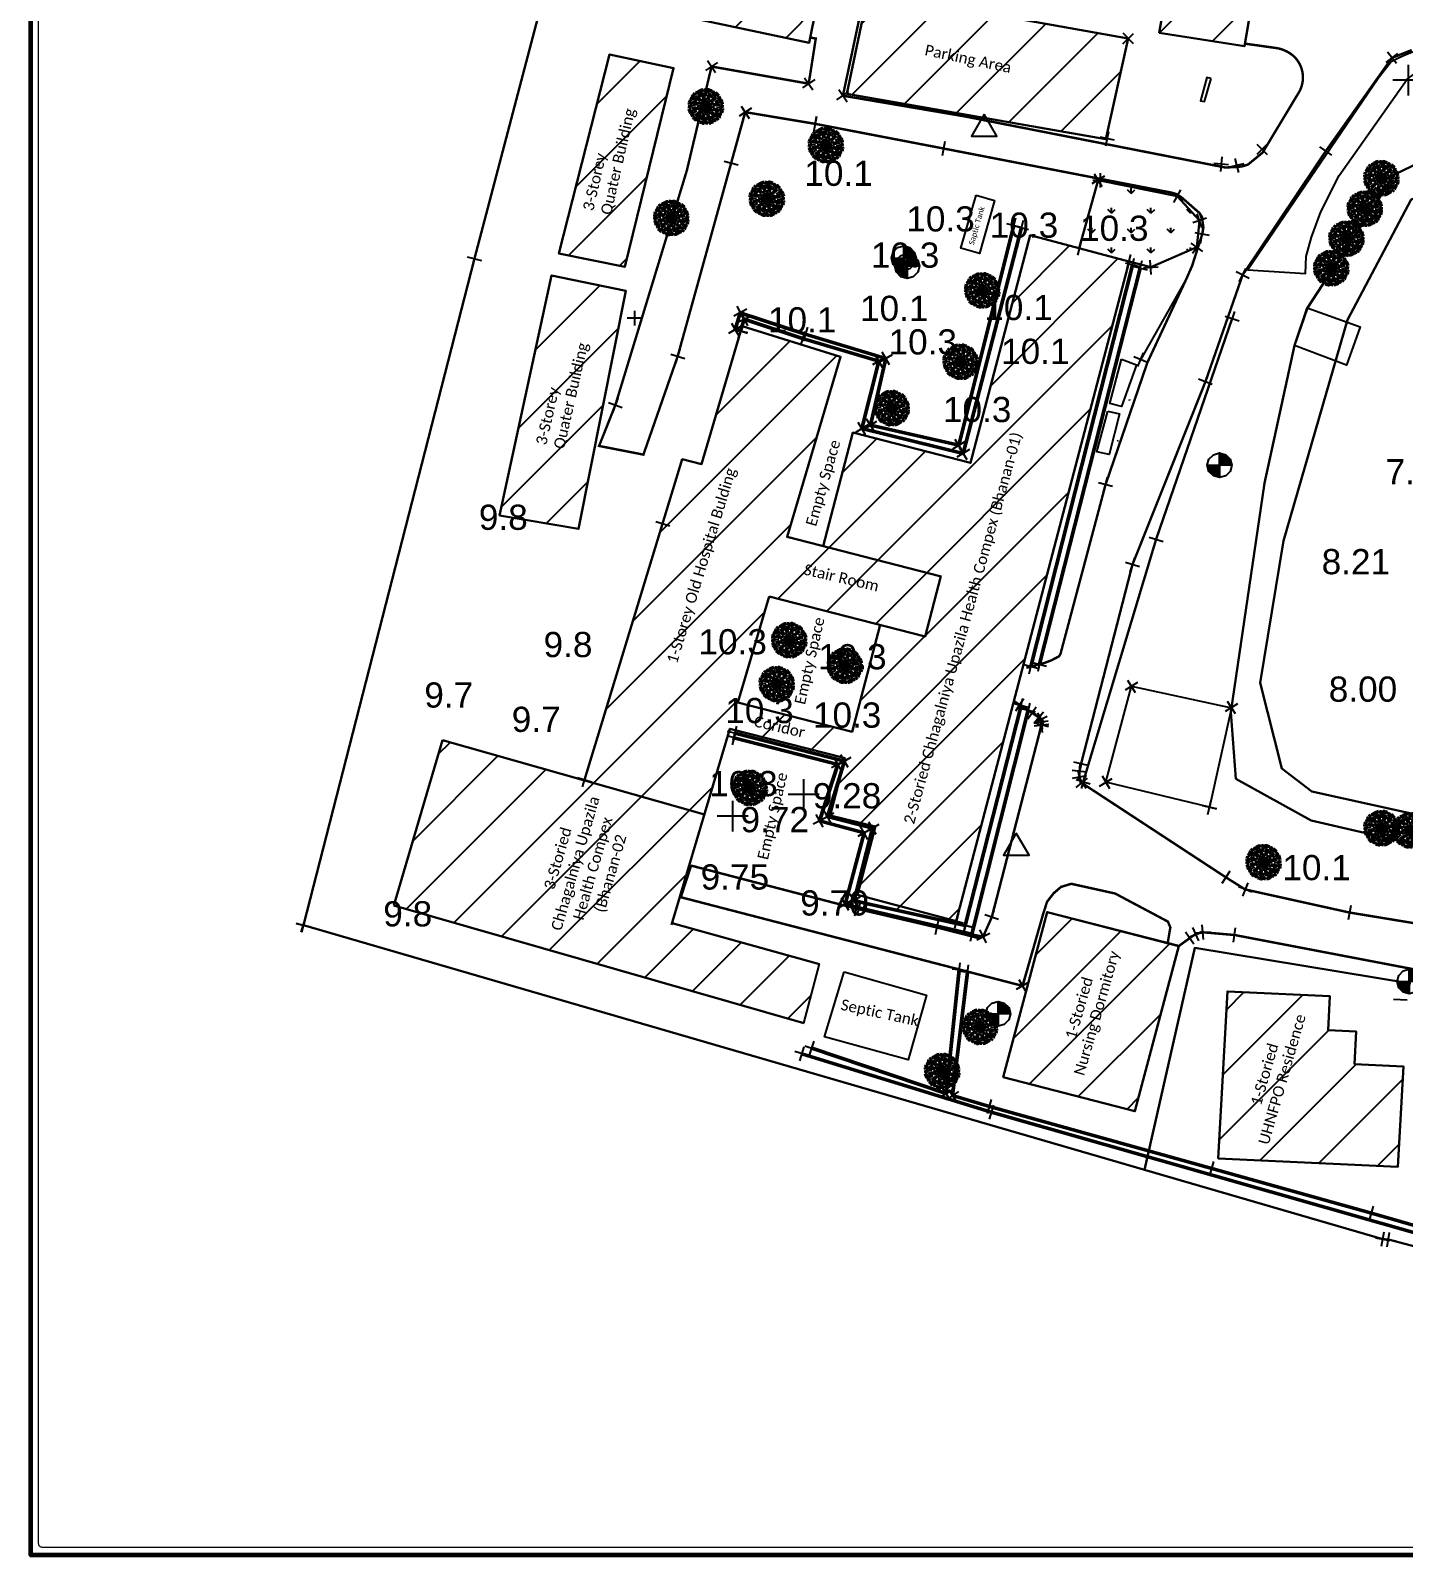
# Model space of a CAD drawing. Header units: metres. Extents: x 347471 to 695982, y 2547992 to 5097170.
# Drawn here: x 348286.7 to 348387.1, y 2548483.2 to 2548594.7 of the extents above; entities that cross this region are included whole.
import ezdxf
from ezdxf.enums import TextEntityAlignment as Align

# ---------------------------------------------------------------- set-up
doc = ezdxf.new("R2010")
doc.units = ezdxf.units.M
doc.linetypes.add('SFTR_dash-dot-dot', pattern=[21, 12, -3, 0, -3, 0, -3])
doc.linetypes.add('SFTR_thick (heavy)', pattern=[0])
for name, color, linetype in [('Bituminous Road', 16, 'SFTR_dash-dot-dot'), ('Boundary Wall', 30, 'SFTR_thick (heavy)'), ('Building', 1, 'Continuous'), ('Drain1', 5, 'Continuous'), ('Electric Pole', 1, 'Continuous'), ('FENCE', 16, 'Continuous'), ('GARAGE1', 7, 'Continuous'), ('GARDE7', 7, 'Continuous'), ('GARDE8', 7, 'Continuous'), ('GARDE9', 7, 'Continuous'), ('GARDEN3', 96, 'Continuous'), ('GARDEN4', 96, 'Continuous'), ('Gate', 1, 'Continuous'), ('GHATLA', 230, 'Continuous'), ('GRAGE', 16, 'Continuous'), ('KITCHEN', 16, 'Continuous'), ('NAME_PLATE', 7, 'Continuous'), ('PARKING', 176, 'Continuous'), ('POND', 176, 'Continuous'), ('pucca building', 140, 'Continuous'), ('QBLDG', 7, 'Continuous'), ('QBLDG2', 7, 'Continuous'), ('Semi Pacca', 7, 'Continuous'), ('Station Point', 1, 'Continuous'), ('Temporary BM', 30, 'Continuous'), ('Toe-Bottom line', 30, 'Continuous'), ('V-NODE-TREE', 62, 'Continuous')]:
    doc.layers.add(name, color=color, linetype=linetype)
doc.layers.add('Frame', color=7, linetype='Continuous', lineweight=30, true_color=0xff6d34)
for name, color, linetype, lineweight in [('Paved Road', 201, 'Continuous', 18), ('Property Line', 1, 'Continuous', 30), ('Proposed Land', 5, 'Continuous', 25)]:
    doc.layers.add(name, color=color, linetype=linetype, lineweight=lineweight)
doc.styles.add('SFTR_Arial', font='arial.ttf')
pattern_1 = [(45, (465.0107, -6.7616), (-2.2450640303, 2.2450640303), [])]

# ---------------------------------------------------------------- blocks, each defined once
blk = doc.blocks.new('Cross')
at = {"color": 0, "linetype": 'Continuous', "flags": 128}
for points in [[(0, 0.534), (0, -0.534)], [(0.54, 0), (-0.533, 0)]]:
    blk.add_lwpolyline(points, dxfattribs=at)
blk = doc.blocks.new('Triangle_Large')
at = {"color": 0, "linetype": 'Continuous', "flags": 128}
blk.add_lwpolyline([(0, 1.08), (-0.92907, -0.54), (0.92907, -0.54)], close=True, dxfattribs=at)
blk = doc.blocks.new('Tree 6')
at = {"color": 0, "linetype": 'ByBlock', "lineweight": -2}
for p, q in [((-0.054, 0.087), (-0.066, 0.106)), ((-0.043, 0.09), (-0.053, 0.104)), ((-0.034, 0.087), (-0.048, 0.112)), ((-0.021, 0.067), (-0.037, 0.114)), ((-0.018, 0.092), (-0.025, 0.121)), ((-0.007, 0.051), (-0.016, 0.109)), ((-0.01, 0.099), (-0.011, 0.123)), ((-0.003, 0.102), (-0.004, 0.124)), ((0.008, 0.1), (0.006, 0.116)), ((0.014, 0.092), (0.015, 0.121)), ((0.015, 0.069), (0.025, 0.117)), ((0.03, 0.089), (0.039, 0.118)), ((0.041, 0.091), (0.052, 0.112)), ((0.049, 0.09), (0.058, 0.11)), ((-0.092, 0.014), (-0.121, 0.015)), ((-0.089, 0.03), (-0.118, 0.039)), ((-0.069, 0.015), (-0.117, 0.025)), ((-0.1, 0.008), (-0.116, 0.006)), ((-0.091, 0.041), (-0.112, 0.052)), ((-0.09, 0.049), (-0.11, 0.058)), ((-0.048, 0.019), (-0.102, 0.04)), ((-0.083, 0.057), (-0.098, 0.064)), ((-0.073, 0.058), (-0.097, 0.073)), ((-0.044, 0.002), (-0.094, 0.005)), ((-0.052, 0.048), (-0.089, 0.08)), ((-0.044, 0.024), (-0.085, 0.046)), ((-0.062, 0.07), (-0.083, 0.093)), ((-0.037, 0.024), (-0.079, 0.051)), ((-0.058, 0.08), (-0.071, 0.101)), ((-0.032, 0.041), (-0.069, 0.086)), ((-0.019, 0.005), (-0.057, 0.015)), ((-0.026, 0.043), (-0.051, 0.082)), ((-0.02, 0.039), (-0.043, 0.084)), ((0, 0), (-0.042, -0.001)), ((-0.014, 0.014), (-0.041, 0.042)), ((0, 0), (-0.037, 0.02)), ((0, 0), (-0.036, -0.022)), ((0, 0), (-0.034, 0.002)), ((0, 0), (-0.03, -0.015)), ((0, 0), (-0.028, 0.018)), ((0, 0), (-0.022, 0.036)), ((0, 0), (-0.02, -0.037)), ((0, 0), (-0.018, -0.028)), ((-0.005, 0.019), (-0.015, 0.057)), ((0, 0), (-0.015, 0.03)), ((-0.001, 0.05), (-0.003, 0.096)), ((0, 0), (-0.002, -0.034)), ((0, 0), (-0.001, 0.042)), ((0, 0), (0.02, 0.037)), ((0, 0), (0.002, 0.034)), ((0, 0), (0.018, 0.028)), ((0, 0), (0.036, 0.022)), ((0, 0), (0.03, 0.015)), ((0, 0), (0.042, 0.001)), ((0, 0), (0.015, -0.03)), ((0, 0), (0.001, -0.042)), ((0, 0), (0.034, -0.002)), ((0, 0), (0.037, -0.02)), ((0, 0), (0.028, -0.018)), ((0, 0), (0.022, -0.036)), ((0.002, 0.044), (0.005, 0.094)), ((0.005, 0.019), (0.015, 0.057)), ((0.014, 0.014), (0.042, 0.041)), ((0.019, 0.048), (0.04, 0.102)), ((0.019, 0.005), (0.057, 0.015)), ((0.024, 0.044), (0.046, 0.085)), ((0.024, 0.037), (0.051, 0.079)), ((0.039, 0.02), (0.084, 0.043)), ((0.041, 0.032), (0.086, 0.069)), ((0.043, 0.026), (0.082, 0.051)), ((0.048, 0.052), (0.08, 0.089)), ((0.05, 0.001), (0.096, 0.003)), ((0.051, 0.007), (0.109, 0.016)), ((0.057, 0.083), (0.064, 0.098)), ((0.058, 0.073), (0.073, 0.097)), ((0.067, 0.021), (0.114, 0.037)), ((0.07, 0.062), (0.093, 0.083)), ((0.08, 0.058), (0.101, 0.071)), ((0.087, 0.054), (0.106, 0.066)), ((0.087, 0.034), (0.112, 0.048)), ((0.09, 0.043), (0.104, 0.053)), ((0.092, 0.018), (0.121, 0.025)), ((0.099, 0.01), (0.123, 0.011)), ((0.102, 0.003), (0.124, 0.004)), ((-0.102, -0.003), (-0.124, -0.004)), ((-0.099, -0.01), (-0.123, -0.011)), ((-0.092, -0.018), (-0.121, -0.025)), ((-0.067, -0.021), (-0.114, -0.037)), ((-0.087, -0.034), (-0.112, -0.048)), ((-0.051, -0.007), (-0.109, -0.016)), ((-0.087, -0.054), (-0.106, -0.066)), ((-0.09, -0.043), (-0.104, -0.053)), ((-0.08, -0.058), (-0.101, -0.071)), ((-0.05, -0.001), (-0.096, -0.003)), ((-0.07, -0.062), (-0.093, -0.083)), ((-0.041, -0.032), (-0.086, -0.069)), ((-0.039, -0.02), (-0.084, -0.043)), ((-0.043, -0.026), (-0.082, -0.051)), ((-0.048, -0.052), (-0.08, -0.089)), ((-0.058, -0.073), (-0.073, -0.097)), ((-0.057, -0.083), (-0.064, -0.098)), ((-0.049, -0.09), (-0.058, -0.11)), ((-0.019, -0.005), (-0.057, -0.015)), ((-0.041, -0.091), (-0.052, -0.112)), ((-0.024, -0.037), (-0.051, -0.079)), ((-0.024, -0.044), (-0.046, -0.085)), ((-0.014, -0.014), (-0.042, -0.041)), ((-0.019, -0.048), (-0.04, -0.102)), ((-0.03, -0.089), (-0.039, -0.118)), ((-0.015, -0.069), (-0.025, -0.117)), ((-0.005, -0.019), (-0.015, -0.057)), ((-0.014, -0.092), (-0.015, -0.121)), ((-0.008, -0.1), (-0.006, -0.116)), ((-0.002, -0.044), (-0.005, -0.094)), ((0.001, -0.05), (0.003, -0.096)), ((0.003, -0.102), (0.004, -0.124)), ((0.005, -0.019), (0.015, -0.057)), ((0.007, -0.051), (0.016, -0.109)), ((0.01, -0.099), (0.011, -0.123)), ((0.014, -0.014), (0.041, -0.042)), ((0.018, -0.092), (0.025, -0.121)), ((0.019, -0.005), (0.057, -0.015)), ((0.02, -0.039), (0.043, -0.084)), ((0.021, -0.067), (0.037, -0.114)), ((0.026, -0.043), (0.051, -0.082)), ((0.032, -0.041), (0.069, -0.086)), ((0.034, -0.087), (0.048, -0.112)), ((0.037, -0.024), (0.079, -0.051)), ((0.043, -0.09), (0.053, -0.104)), ((0.044, -0.002), (0.094, -0.005)), ((0.044, -0.024), (0.085, -0.046)), ((0.048, -0.019), (0.102, -0.04)), ((0.052, -0.048), (0.089, -0.08)), ((0.054, -0.087), (0.066, -0.106)), ((0.058, -0.08), (0.071, -0.101)), ((0.062, -0.07), (0.083, -0.093)), ((0.069, -0.015), (0.117, -0.025)), ((0.073, -0.058), (0.097, -0.073)), ((0.083, -0.057), (0.098, -0.064)), ((0.089, -0.03), (0.118, -0.039)), ((0.09, -0.049), (0.11, -0.058)), ((0.091, -0.041), (0.112, -0.052)), ((0.092, -0.014), (0.121, -0.015)), ((0.1, -0.008), (0.116, -0.006))]:
    blk.add_line(p, q, dxfattribs=at)
blk = doc.blocks.new('Benchmark')
at = {"linetype": 'Continuous'}
for points in [[(0, 0), (0, 1.8), (0.9, 1.55), (1.55, 0.9), (1.8, 0)], [(0, 0), (0, -1.8), (-0.9, -1.55), (-1.55, -0.9), (-1.8, 0)]]:
    blk.add_hatch(color=0, dxfattribs=at).paths.add_polyline_path(points)
at = {"color": 0, "linetype": 'Continuous', "flags": 128}
for points in [[(-1.8, 0), (-1.55, 0.9), (-0.9, 1.55), (0, 1.8), (0.9, 1.55), (1.55, 0.9), (1.8, 0), (1.55, -0.9), (0.9, -1.55), (0, -1.8), (-0.9, -1.55), (-1.55, -0.9)], [(0, 0), (0, -1.8), (-0.9, -1.55), (-1.55, -0.9), (-1.8, 0)], [(0, 0), (0, 1.8), (0.9, 1.55), (1.55, 0.9), (1.8, 0)]]:
    blk.add_lwpolyline(points, close=True, dxfattribs=at)

msp = doc.modelspace()

# ---------------------------------------------------------------- hatches: boundary and pattern name
at = {"layer": 'Gate', "true_color": 0x7aafdf}
h = msp.add_hatch(dxfattribs=at)
h.set_pattern_fill('ANSI31', color=143)
h.set_pattern_definition(pattern_1)
h.paths.add_polyline_path([(348343.64, 2548593.833), (348346.292, 2548607.024), (348346.292, 2548607.024), (348343.896, 2548607.532), (348343.319, 2548607.532), (348343.319, 2548607.655), (348335.987, 2548609.211), (348335.86, 2548608.62), (348335.826, 2548608.625), (348333.156, 2548596.049)])
h.paths.add_polyline_path([(348331.84, 2548582.779), (348333.685, 2548590.865), (348337.59, 2548589.974), (348335.745, 2548581.888)], flags=9)
h = msp.add_hatch(dxfattribs=at)
h.set_pattern_fill('ANSI31', color=143)
h.set_pattern_definition(pattern_1)
h.paths.add_polyline_path([(348376.585, 2548600.027), (348375.498, 2548593.768), (348376.57, 2548593.621), (348377.008, 2548593.584), (348377.682, 2548593.463), (348379.051, 2548592.874, -0.3473516), (348379.485, 2548590.256), (348376.801, 2548585.8), (348375.725, 2548584.921), (348375.301, 2548584.79), (348374.86, 2548584.746), (348374.071, 2548584.711), (348356.726, 2548588.113), (348357.364, 2548587.001), (348355.506, 2548587.001), (348356.435, 2548588.621), (348356.726, 2548588.113), (348374.071, 2548584.711), (348374.86, 2548584.746), (348375.301, 2548584.79), (348375.725, 2548584.921), (348376.801, 2548585.8), (348379.485, 2548590.256, 0.3473516), (348379.051, 2548592.874), (348377.682, 2548593.463), (348377.008, 2548593.584), (348376.57, 2548593.621), (348375.498, 2548593.768), (348375.466, 2548593.581), (348369.244, 2548594.56), (348369.889, 2548598.302), (348363.423, 2548599.384), (348363.919, 2548602.307), (348363.922, 2548602.31)])
h.paths.add_polyline_path([(348366.999, 2548577.617), (348367.777, 2548581.486), (348370.279, 2548580.983), (348369.502, 2548577.114)], flags=9)
h = msp.add_hatch(dxfattribs=at)
h.set_pattern_fill('ANSI31', color=143)
h.set_pattern_definition(pattern_1)
h.paths.add_polyline_path([(348356.293, 2548588.375), (348356.435, 2548588.621), (348356.608, 2548588.32), (348365.344, 2548586.788), (348366.97, 2548594.141), (348347.961, 2548597.551), (348346.4, 2548590.109)])
h.paths.add_polyline_path([(348351.68, 2548592.403), (348358.428, 2548590.985), (348358.827, 2548592.882), (348352.078, 2548594.3)], flags=24)
h = msp.add_hatch(dxfattribs=at)
h.set_pattern_fill('ANSI31', color=143)
h.set_pattern_definition(pattern_1)
h.paths.add_polyline_path([(348330.146, 2548577.443), (348333.723, 2548591.986), (348329.04, 2548592.979), (348325.34, 2548578.418)])
h.paths.add_polyline_path([(348326.827, 2548581.516), (348328.678, 2548589.63), (348331.43, 2548589.003), (348329.579, 2548580.888)], flags=24)
h = msp.add_hatch(dxfattribs=at)
h.set_pattern_fill('ANSI31', color=143)
h.set_pattern_definition(pattern_1)
h.paths.add_polyline_path([(348359.808, 2548579.768), (348367.032, 2548577.836), (348358.621, 2548545.713), (348359.037, 2548545.436), (348359.232, 2548545.73), (348359.14, 2548545.368), (348358.621, 2548545.713), (348354.401, 2548529.597), (348354.398, 2548529.598), (348354.355, 2548529.44), (348347.697, 2548530.928), (348347.226, 2548531.037), (348347.15, 2548530.73), (348346.918, 2548531.117), (348348.265, 2548536.396), (348344.977, 2548537.252), (348345.997, 2548540.595), (348345.506, 2548541.485), (348338.189, 2548543.353), (348337.782, 2548543.458), (348333.614, 2548529.449), (348344.384, 2548526.464), (348343.244, 2548522.14), (348313.261, 2548530.752), (348316.811, 2548542.84), (348327.201, 2548539.893), (348327.369, 2548540.443), (348334.353, 2548563.378), (348335.765, 2548563.024), (348338.731, 2548573.122), (348345.938, 2548570.875), (348342.018, 2548557.698), (348344.667, 2548557.021), (348346.822, 2548565.328), (348355.442, 2548563.118), (348359.817, 2548579.765), (348359.81, 2548579.775)])
h.paths.add_polyline_path([(348340.723, 2548553.344), (348348.828, 2548551.271), (348346.782, 2548543.456), (348338.417, 2548545.595)], flags=16)
h.paths.add_polyline_path([(348346.275, 2548541.521), (348345.18, 2548537.338), (348348.487, 2548536.528), (348348.491, 2548536.545), (348348.492, 2548536.546), (348348.488, 2548536.528), (348345.18, 2548537.338), (348346.217, 2548541.299), (348346.061, 2548541.576)], flags=16)
h.paths.add_polyline_path([(348329.288, 2548536.458), (348334.73, 2548554.334), (348336.133, 2548553.907), (348330.691, 2548536.031)], flags=24)
h.paths.add_polyline_path([(348339.565, 2548544.88), (348343.925, 2548543.869), (348343.654, 2548542.7), (348339.294, 2548543.711)], flags=24)
h.paths.add_polyline_path([(348343.229, 2548555.978), (348350.076, 2548554.39), (348349.804, 2548553.221), (348342.958, 2548554.809)], flags=24)
h.paths.add_polyline_path([(348342.308, 2548545.417), (348344.134, 2548553.421), (348345.564, 2548553.095), (348343.738, 2548545.091)], flags=8)
h.paths.add_polyline_path([(348319.061, 2548514.965), (348322.45, 2548526.695), (348327.848, 2548525.135), (348324.46, 2548513.405)], flags=25)
h.paths.add_polyline_path([(348350.282, 2548536.715), (348360.286, 2548572.821), (348361.846, 2548572.389), (348351.842, 2548536.283)], flags=24)
h = msp.add_hatch(dxfattribs=at)
h.set_pattern_fill('ANSI31', color=143)
h.set_pattern_definition(pattern_1)
h.paths.add_polyline_path([(348320.997, 2548559.276), (348320.997, 2548559.272), (348326.766, 2548558.282), (348330.22, 2548575.682), (348324.801, 2548576.816)])
h.paths.add_polyline_path([(348323.389, 2548564.392), (348325.24, 2548572.507), (348327.992, 2548571.879), (348326.141, 2548563.764)], flags=24)
h = msp.add_hatch(dxfattribs=at)
h.set_pattern_fill('ANSI31', color=143)
h.set_pattern_definition(pattern_1)
h.paths.add_polyline_path([(348370.676, 2548527.789), (348361.04, 2548530.271), (348357.832, 2548518.193), (348367.467, 2548515.711)])
h.paths.add_polyline_path([(348357.191, 2548504.016), (348360.326, 2548514.867), (348363.016, 2548514.09), (348359.881, 2548503.239)], flags=9)
h = msp.add_hatch(dxfattribs=at)
h.set_pattern_fill('ANSI31', color=143)
h.set_pattern_definition(pattern_1)
h.paths.add_polyline_path([(348386.695, 2548511.644), (348387.099, 2548518.981), (348383.528, 2548519.149), (348383.641, 2548521.541), (348381.594, 2548521.637), (348381.73, 2548524.111), (348374.227, 2548524.464), (348373.553, 2548512.262)])
h.paths.add_polyline_path([(348370.756, 2548499.17), (348373.586, 2548508.966), (348376.137, 2548508.229), (348373.307, 2548498.433)], flags=9)
at = {"layer": 'Paved Road', "lineweight": 25, "true_color": 0x136734}
h = msp.add_hatch(dxfattribs=at)
h.set_pattern_fill('GRASS', color=116, scale=0.0805)
h.set_pattern_definition([(90, (465.0107, -6.7616), (-1.4458212353, 1.4458212353), [0.38338125, -2.5082612206]), (45, (465.0107, -6.7616), (-1.4458212355, 1.4458212355), [0.38338125, -1.66131875]), (135, (465.0107, -6.7616), (-1.4458212355, -1.4458212355), [0.38338125, -1.66131875])])
h.paths.add_polyline_path([(348363.395, 2548578.809), (348367.032, 2548577.836), (348368.623, 2548577.415), (348371.998, 2548578.875), (348372.194, 2548580.826), (348370.543, 2548582.615), (348364.77, 2548583.789)])

# ---------------------------------------------------------------- linework, layer by layer
msp.add_line((348343.244, 2548522.14), (348344.389, 2548526.482))
for points in [[(348524.276, 2548650.558), (348524.276, 2548483.223), (348286.686, 2548483.223), (348286.686, 2548650.558)], [(348524.245, 2548650.527), (348524.245, 2548483.254), (348286.717, 2548483.254), (348286.717, 2548650.527)]]:
    msp.add_lwpolyline(points, close=True)
at = {"color": 16}
msp.add_lwpolyline([(348375.466, 2548593.581), (348376.585, 2548600.027)], dxfattribs=at)
for points in [[(348355.842, 2548582.697), (348357.194, 2548582.295), (348356.106, 2548578.421), (348354.72, 2548578.823), (348355.842, 2548582.697)], [(348380.073, 2548574.447), (348383.929, 2548573.066), (348382.94, 2548570.254), (348379.134, 2548571.693), (348380.073, 2548574.447)], [(348352.15, 2548563.964), (348352.15, 2548563.962)], [(348352.151, 2548563.964), (348352.151, 2548563.962)], [(348342.095, 2548557.678), (348342.094, 2548557.675)], [(348342.274, 2548557.633), (348342.108, 2548557.672), (348342.109, 2548557.675)], [(348344.683, 2548557.072), (348344.681, 2548557.073)], [(348340.826, 2548553.32), (348340.826, 2548553.319)], [(348338.417, 2548545.595), (348346.781, 2548543.456)], [(348346.275, 2548541.521), (348337.938, 2548543.653), (348337.94, 2548543.653)], [(348338.006, 2548543.638), (348338.006, 2548543.636)], [(348346.421, 2548541.484), (348346.421, 2548541.484)], [(348346.421, 2548541.484), (348346.425, 2548541.483)], [(348348.488, 2548536.528), (348348.492, 2548536.546)], [(348346.199, 2548525.912), (348352.228, 2548524.192), (348350.883, 2548519.467), (348344.761, 2548521.159), (348346.196, 2548525.911)], [(348386.385, 2548523.892), (348387.369, 2548523.846)], [(348357.832, 2548518.193), (348367.467, 2548515.711)], [(348381.058, 2548511.909), (348381.058, 2548511.907)], [(348383.105, 2548511.813), (348383.105, 2548511.803)]]:
    msp.add_lwpolyline(points)
at = {"layer": 'Bituminous Road', "flags": 128}
msp.add_lwpolyline([(348328.267, 2548564.353), (348331.515, 2548563.719), (348334.023, 2548570.913), (348337.929, 2548585.044), (348338.958, 2548588.756), (348344.07, 2548587.906), (348353.464, 2548586.1), (348370.193, 2548582.864), (348370.902, 2548582.504), (348372.186, 2548581.383), (348372.425, 2548580.661), (348372.387, 2548579.839), (348371.642, 2548577.523), (348371.241, 2548576.597), (348367.883, 2548570.657), (348365.315, 2548561.523), (348362.021, 2548549.153), (348361.911, 2548548.966), (348361.71, 2548548.883), (348361.579, 2548548.81), (348361.32, 2548548.663), (348360.851, 2548548.487), (348359.518, 2548548.128)], dxfattribs=at)
at = {"layer": 'Bituminous Road', "linetype": 'ByBlock', "flags": 128}
msp.add_lwpolyline([(348359.037, 2548545.436), (348359.935, 2548544.839), (348360.438, 2548544.504), (348360.568, 2548544.36), (348360.598, 2548544.187), (348360.627, 2548543.939), (348356.99, 2548529.893), (348356.368, 2548528.486), (348352.992, 2548529.141), (348347.098, 2548530.517), (348334.999, 2548533.672), (348334.252, 2548531.358), (348359.245, 2548524.87), (348360.777, 2548530.221)], dxfattribs=at)
at = {"layer": 'Boundary Wall', "color": 30, "lineweight": 30, "true_color": 0xf26722, "flags": 128}
msp.add_lwpolyline([(348363.683, 2548539.804), (348369.009, 2548557.525), (348374.573, 2548573.676)], dxfattribs=at)
at = {"layer": 'Boundary Wall', "color": 143, "lineweight": 30, "true_color": 0x7aafdf, "flags": 128}
msp.add_lwpolyline([(348368.16, 2548511.425), (348371.843, 2548527.645), (348387.646, 2548525.051)], dxfattribs=at)
at = {"layer": 'Building', "linetype": 'ByBlock', "flags": 128}
for points in [[(348344.667, 2548557.021), (348346.822, 2548565.328), (348355.442, 2548563.118), (348359.817, 2548579.765), (348367.032, 2548577.836), (348354.398, 2548529.598)], [(348342.104, 2548557.673), (348342.282, 2548557.631)], [(348348.959, 2548551.387), (348348.96, 2548551.389)], [(348337.94, 2548543.653), (348337.94, 2548543.653)], [(348346.425, 2548541.483), (348346.425, 2548541.482)]]:
    msp.add_lwpolyline(points, dxfattribs=at)
at = {"layer": 'Building', "flags": 128}
msp.add_lwpolyline([(348340.71, 2548553.347), (348340.71, 2548553.347)], dxfattribs=at)
at = {"layer": 'FENCE', "flags": 128}
msp.add_lwpolyline([(348372.922, 2548537.934), (348365.342, 2548539.756), (348367.202, 2548546.78), (348374.523, 2548545.213)], close=True, dxfattribs=at)
at = {"layer": 'Frame', "color": 7, "linetype": 'Continuous', "lineweight": 60}
msp.add_lwpolyline([(348524.245, 2548650.527), (348524.245, 2548483.254), (348286.717, 2548483.254), (348286.717, 2548650.527)], close=True, dxfattribs=at)
at = {"layer": 'Frame', "color": 7, "lineweight": 15}
msp.add_lwpolyline([(348486.282, 2548484.097, -0.4142136), (348486.001, 2548483.816), (348287.56, 2548483.816, -0.4142136), (348287.279, 2548484.097), (348287.279, 2548649.684, -0.4142136), (348287.56, 2548649.965), (348486.001, 2548649.965, -0.4142136), (348486.282, 2548649.684), (348486.282, 2548484.097)], format="xyb", dxfattribs=at)
at = {"layer": 'GARAGE1', "color": 16, "flags": 128}
msp.add_lwpolyline([(348375.466, 2548593.581), (348369.244, 2548594.56)], dxfattribs=at)
at = {"layer": 'GARDE7', "flags": 128}
msp.add_lwpolyline([(348366.479, 2548570.695), (348367.582, 2548570.279), (348366.486, 2548567.248), (348365.638, 2548567.446)], close=True, dxfattribs=at)
at = {"layer": 'GARDE8', "flags": 128}
msp.add_lwpolyline([(348365.478, 2548566.884), (348366.33, 2548566.694), (348365.581, 2548563.736), (348364.675, 2548563.931)], close=True, dxfattribs=at)
at = {"layer": 'GARDE9', "flags": 128}
msp.add_lwpolyline([(348382.4, 2548584.124), (348387.38, 2548591.165), (348387.845, 2548591.501), (348388.289, 2548591.865), (348389.257, 2548592.886), (348388.481, 2548593.056), (348387.777, 2548593.138), (348387.223, 2548592.928), (348386.832, 2548592.76), (348386.201, 2548592.444), (348385.248, 2548591.216), (348375.723, 2548577.238), (348379.933, 2548576.963), (348379.992, 2548578.209), (348380.369, 2548579.61), (348381.062, 2548581.463)], close=True, dxfattribs=at)
at = {"layer": 'GHATLA', "color": 230, "flags": 128}
msp.add_lwpolyline([(348383.929, 2548573.066), (348382.94, 2548570.254), (348379.134, 2548571.693), (348380.073, 2548574.447)], close=True, dxfattribs=at)
at = {"layer": 'GRAGE', "color": 16, "flags": 128}
msp.add_lwpolyline([(348369.244, 2548594.56), (348369.892, 2548598.301), (348363.423, 2548599.384), (348363.919, 2548602.307), (348376.586, 2548600.03)], dxfattribs=at)
at = {"layer": 'NAME_PLATE', "flags": 128}
msp.add_lwpolyline([(348373.038, 2548591.226), (348372.712, 2548591.29), (348372.25, 2548589.589), (348372.564, 2548589.534)], close=True, dxfattribs=at)
at = {"layer": 'PARKING', "color": 176, "flags": 128}
msp.add_lwpolyline([(348365.348, 2548586.787), (348346.4, 2548590.106), (348347.961, 2548597.551), (348366.973, 2548594.143)], dxfattribs=at)
at = {"layer": 'Paved Road', "color": 1, "linetype": 'Continuous', "ltscale": 20, "const_width": 0.178}
msp.add_lwpolyline([(348375.498, 2548593.768), (348376.57, 2548593.621), (348377.682, 2548593.463, -0.1507977), (348379.051, 2548592.874, -0.3473516), (348379.485, 2548590.256), (348376.801, 2548585.8), (348375.725, 2548584.921), (348375.301, 2548584.79), (348374.86, 2548584.746), (348374.071, 2548584.711), (348354.974, 2548588.456), (348346.106, 2548589.964), (348347.784, 2548597.86), (348344.563, 2548598.423)], format="xyb", dxfattribs=at)
for points in [[(348336.499, 2548592.095), (348343.604, 2548590.84), (348344.122, 2548594.144), (348343.716, 2548594.208)], [(348387.707, 2548593.297), (348386.264, 2548592.731), (348381.429, 2548585.919), (348375.337, 2548576.84), (348372.616, 2548569.038), (348367.28, 2548555.669), (348363.524, 2548541.107), (348363.412, 2548540.552), (348363.406, 2548540.132), (348363.563, 2548539.72), (348374.114, 2548532.81), (348375.524, 2548531.925), (348383.16, 2548530.235), (348406.656, 2548526.371)], [(348336.496, 2548592.093), (348334.694, 2548584.504), (348329.464, 2548567.346), (348328.271, 2548564.352), (348331.515, 2548563.719), (348334.024, 2548570.917), (348337.934, 2548585.043), (348338.961, 2548588.758), (348344.07, 2548587.906), (348353.467, 2548586.1), (348370.193, 2548582.864), (348370.55, 2548582.742), (348370.905, 2548582.502), (348372.188, 2548581.38), (348372.363, 2548581.117), (348372.426, 2548580.658), (348372.473, 2548580.315), (348372.387, 2548579.839), (348371.642, 2548577.523), (348371.241, 2548576.597), (348368.376, 2548570.452), (348365.314, 2548561.519), (348362.021, 2548549.153), (348361.911, 2548548.966), (348361.32, 2548548.663), (348360.851, 2548548.487), (348359.521, 2548548.128)], [(348334.996, 2548533.67), (348347.098, 2548530.517), (348352.988, 2548529.142), (348355.954, 2548528.388), (348356.365, 2548528.484), (348356.99, 2548529.893), (348360.626, 2548543.936), (348360.568, 2548544.36), (348360.438, 2548544.504), (348359.932, 2548544.841), (348359.037, 2548545.436), (348358.587, 2548545.582)], [(348334.253, 2548531.355), (348359.248, 2548524.872), (348360.778, 2548530.225), (348361.044, 2548531.033), (348361.522, 2548531.648), (348362.058, 2548532.109), (348362.806, 2548532.337), (348366.013, 2548531.627), (348369.875, 2548529.573), (348370.054, 2548529.149), (348369.862, 2548528.016)], [(348370.682, 2548527.793), (348371.47, 2548528.365), (348371.909, 2548528.664), (348372.425, 2548528.793), (348374.754, 2548528.592), (348387.96, 2548526.068)]]:
    msp.add_lwpolyline(points, dxfattribs=at)
at = {"layer": 'Paved Road', "color": 116, "lineweight": 30, "true_color": 0x136734}
msp.add_lwpolyline([(348363.395, 2548578.809), (348364.77, 2548583.789), (348370.543, 2548582.615), (348372.194, 2548580.826), (348371.998, 2548578.875), (348368.623, 2548577.415), (348367.032, 2548577.836)], dxfattribs=at)
at = {"layer": 'POND', "color": 159, "linetype": 'ByBlock', "lineweight": 30, "true_color": 0x22346e, "flags": 128}
msp.add_lwpolyline([(348380.355, 2548536.963), (348374.845, 2548540.021), (348374.476, 2548544.892), (348376.952, 2548561.635), (348379.134, 2548571.693), (348380.074, 2548574.449), (348386.456, 2548584.198), (348390.204, 2548586.01), (348394.204, 2548586.331), (348412.898, 2548582.319), (348424.347, 2548577.603), (348425.923, 2548574.775), (348427.091, 2548572.42), (348423.113, 2548554.514), (348417.758, 2548536.847), (348413.92, 2548532.045), (348411.831, 2548531.436), (348401.859, 2548531.99)], close=True, dxfattribs=at)
at = {"layer": 'Property Line', "color": 6, "linetype": 'ByBlock', "flags": 128}
msp.add_lwpolyline([(348306.643, 2548529.31), (348319.152, 2548578.047), (348328.782, 2548614.662), (348362.335, 2548606.195), (348377.511, 2548602.638), (348382.15, 2548601.444), (348383.917, 2548609.216), (348386.445, 2548608.556)], dxfattribs=at)
at = {"layer": 'Property Line', "color": 6, "linetype": 'Continuous', "flags": 128}
msp.add_lwpolyline([(348390.821, 2548607.348), (348391.716, 2548607.117), (348418.494, 2548599.839), (348418.799, 2548599.738), (348439.247, 2548595.766), (348448.283, 2548593.874), (348453.39, 2548592.869), (348455.429, 2548592.652), (348469.417, 2548590.064), (348455.891, 2548557.58), (348447.855, 2548537.589), (348437.336, 2548507.65), (348431.297, 2548493.373), (348398.791, 2548502.931), (348385.998, 2548506.325), (348385.593, 2548506.356), (348306.643, 2548529.31)], dxfattribs=at)
at = {"layer": 'Proposed Land', "color": 8, "linetype": 'Continuous', "lineweight": 50, "ltscale": 0.1, "flags": 128}
for points in [[(348338.614, 2548572.774), (348338.234, 2548572.863), (348338.59, 2548574.09), (348343.349, 2548572.526), (348349.244, 2548570.741), (348348.121, 2548565.867), (348354.579, 2548564.401), (348358.596, 2548580.486)], [(348338.614, 2548572.774), (348338.895, 2548573.61), (348343.154, 2548572.214), (348348.728, 2548570.55), (348347.485, 2548565.618), (348354.889, 2548563.809), (348359.164, 2548580.316)], [(348367.288, 2548577.575), (348359.851, 2548548.218)], [(348360.483, 2548548.388), (348367.839, 2548577.354)], [(348359.14, 2548545.368), (348355.058, 2548529.283)], [(348355.534, 2548528.647), (348359.644, 2548545.032)], [(348338.138, 2548543.015), (348345.736, 2548541.068), (348344.402, 2548536.941), (348347.653, 2548536.054), (348346.275, 2548530.84), (348347.268, 2548530.574), (348355.538, 2548528.647)], [(348338.189, 2548543.353), (348346.214, 2548541.304), (348344.977, 2548537.252), (348348.265, 2548536.396), (348346.918, 2548531.117), (348347.697, 2548530.928), (348355.058, 2548529.283)], [(348354.619, 2548526.038), (348353.657, 2548516.995), (348343.833, 2548520.321)], [(348430.485, 2548495.132), (348420.709, 2548497.926), (348408.492, 2548501.467), (348396.463, 2548504.899), (348384.764, 2548508.264), (348373.091, 2548511.523), (348356.825, 2548516.057), (348354.133, 2548516.846), (348355.211, 2548525.883)], [(348343.092, 2548519.911), (348356.957, 2548515.641), (348430.39, 2548494.726)]]:
    msp.add_lwpolyline(points, dxfattribs=at)
at = {"layer": 'pucca building', "lineweight": 30}
for p, q in [((348316.811, 2548542.84), (348313.261, 2548530.752)), ((348335.98, 2548537.403), (348316.811, 2548542.84)), ((348348.47, 2548536.532), (348345.18, 2548537.338)), ((348343.244, 2548522.14), (348313.261, 2548530.752))]:
    msp.add_line(p, q, dxfattribs=at)
for points in [[(348333.154, 2548596.049), (348343.64, 2548593.833), (348346.292, 2548607.021)], [(348363.922, 2548602.31), (348376.585, 2548600.027), (348375.466, 2548593.581), (348369.244, 2548594.56), (348369.89, 2548598.304), (348363.423, 2548599.384), (348363.922, 2548602.31)], [(348347.961, 2548597.551), (348366.97, 2548594.141), (348365.344, 2548586.788), (348346.398, 2548590.109), (348347.961, 2548597.551)], [(348329.04, 2548592.979), (348333.723, 2548591.986), (348330.15, 2548577.442), (348325.339, 2548578.415), (348329.04, 2548592.979)], [(348359.81, 2548579.775), (348355.448, 2548563.117), (348346.822, 2548565.328), (348344.667, 2548557.021)], [(348359.808, 2548579.768), (348367.028, 2548577.837)], [(348367.032, 2548577.836), (348354.401, 2548529.597), (348347.181, 2548531.541)], [(348320.997, 2548559.276), (348324.802, 2548576.818), (348330.223, 2548575.682), (348326.769, 2548558.281), (348320.997, 2548559.272)], [(348327.213, 2548539.933), (348334.353, 2548563.378), (348335.765, 2548563.024), (348338.731, 2548573.122), (348345.938, 2548570.875), (348342.018, 2548557.698), (348353.281, 2548554.818)], [(348340.71, 2548553.347), (348352.126, 2548550.428), (348353.276, 2548554.819)], [(348340.723, 2548553.344), (348338.417, 2548545.595), (348346.782, 2548543.456), (348348.828, 2548551.271)], [(348333.58, 2548529.335), (348337.847, 2548543.676), (348346.275, 2548541.521)], [(348346.275, 2548541.521), (348345.18, 2548537.338)], [(348348.491, 2548536.545), (348347.18, 2548531.536)], [(348344.384, 2548526.464), (348333.611, 2548529.45)], [(348370.676, 2548527.789), (348361.04, 2548530.271), (348370.686, 2548527.787), (348367.467, 2548515.711), (348357.832, 2548518.193), (348361.04, 2548530.271), (348357.833, 2548518.196)], [(348370.676, 2548527.789), (348367.468, 2548515.715)], [(348374.227, 2548524.464), (348373.553, 2548512.262), (348386.695, 2548511.644), (348387.099, 2548518.981), (348383.528, 2548519.149), (348383.641, 2548521.541), (348381.594, 2548521.637), (348381.73, 2548524.111), (348374.227, 2548524.464), (348381.73, 2548524.111), (348381.594, 2548521.637), (348383.641, 2548521.541)], [(348373.553, 2548512.262), (348386.695, 2548511.644), (348387.099, 2548518.981), (348383.528, 2548519.149)]]:
    msp.add_lwpolyline(points, dxfattribs=at)
at = {"layer": 'QBLDG', "linetype": 'ByBlock', "flags": 128}
for points in [[(348330.146, 2548577.443), (348333.723, 2548591.986), (348329.04, 2548592.979), (348325.337, 2548578.419)], [(348320.997, 2548559.272), (348324.799, 2548576.816), (348330.22, 2548575.682), (348326.766, 2548558.281)]]:
    msp.add_lwpolyline(points, close=True, dxfattribs=at)
at = {"layer": 'Toe-Bottom line', "color": 159, "linetype": 'ByBlock', "lineweight": 30, "true_color": 0x22346e, "flags": 128}
msp.add_lwpolyline([(348407.534, 2548533.087), (348413.064, 2548534.437), (348415.451, 2548537.515), (348420.037, 2548550.045), (348425.37, 2548571.241), (348423.361, 2548574.971), (348407.33, 2548581), (348394.026, 2548584.46), (348387.67, 2548582.369), (348383.016, 2548573.58), (348378.338, 2548557.41), (348376.617, 2548547.033), (348378.207, 2548540.762), (348380.401, 2548539.096)], close=True, dxfattribs=at)

# ---------------------------------------------------------------- block references
at = {"layer": 'Bituminous Road'}
for p, rotation in [((348386.264, 2548592.731), 218.0253835011937), ((348336.496, 2548592.093), 33.85557352345764), ((348343.6, 2548590.838), 34.16064065663207), ((348346.106, 2548589.964), 124.1810696125624), ((348338.958, 2548588.756), 32.53631926205139), ((348344.07, 2548587.906), 349.1176400335694), ((348344.07, 2548587.906), 350.5680273634928), ((348353.464, 2548586.1), 349.084877043121), ((348381.429, 2548585.919), 235.3860884359569), ((348337.929, 2548585.044), 74.52654525522964), ((348372.387, 2548579.839), 259.7331886812861), ((348375.337, 2548576.84), 243.4559332791974), ((348334.023, 2548570.913), 72.66435296165481), ((348367.883, 2548570.657), 247.4093393818002), ((348372.616, 2548569.038), 249.5074495909903), ((348329.463, 2548567.342), 69.37464011188564), ((348365.315, 2548561.523), 254.6930851911695), ((348359.037, 2548545.436), 146.3636955484073), ((348359.935, 2548544.839), 146.3368140096824), ((348360.438, 2548544.504), 139.2112372802781), ((348360.568, 2548544.36), 116.0315843758057), ((348360.627, 2548543.939), 255.4829587156147), ((348360.598, 2548544.187), 98.29363664789402), ((348360.627, 2548543.939), 96.63664663377533), ((348363.524, 2548541.107), 257.1004840590383), ((348363.406, 2548540.132), 279.9753269462279), ((348363.412, 2548540.552), 263.8618011623707), ((348363.563, 2548539.72), 308.8349070297309), ((348374.114, 2548532.81), 327.3319048857766), ((348375.524, 2548531.925), 337.7028142701914), ((348347.098, 2548530.517), 166.1213079858241), ((348356.99, 2548529.893), 250.834629668505), ((348383.16, 2548530.235), 349.0907788247596), ((348352.992, 2548529.141), 167.9360751576966), ((348371.909, 2548528.664), 204.1259727955807), ((348372.425, 2548528.793), 184.5566775544343), ((348356.368, 2548528.486), 207.601358378148), ((348371.47, 2548528.365), 215.0884971604204), ((348374.754, 2548528.592), 172.1284659550567), ((348359.245, 2548524.87), 29.73794747814513)]:
    msp.add_blockref('Cross', p, dxfattribs=dict(at, rotation=rotation))
at = {"layer": 'Bituminous Road', "linetype": 'ByBlock', "rotation": 251.8891532647905}
msp.add_blockref('Cross', (348367.28, 2548555.669), dxfattribs=at)
at = {"layer": 'Boundary Wall'}
for p, rotation in [((348319.152, 2548578.047), 75.43514933300811), ((348374.573, 2548573.676), 70.98966673867339), ((348369.009, 2548557.525), 72.13082710279917), ((348363.683, 2548539.804), 73.27198746692498), ((348306.643, 2548529.31), 163.7886673017787), ((348306.643, 2548529.31), 75.605602129964), ((348385.593, 2548506.356), 169.7057996653945), ((348385.998, 2548506.325), 170.3821379420966)]:
    msp.add_blockref('Cross', p, dxfattribs=dict(at, rotation=rotation))
at = {"layer": 'Building', "rotation": 344.9525736382637}
msp.add_blockref('Cross', (348354.398, 2548529.598), dxfattribs=at)
at = {"layer": 'Drain1'}
for p, rotation in [((348358.596, 2548580.486), 75.97958130771626), ((348359.164, 2548580.316), 75.48115296002317), ((348367.288, 2548577.575), 255.7831731675789), ((348367.839, 2548577.354), 75.75082124193892), ((348338.59, 2548574.09), 27.81349598507789), ((348338.895, 2548573.61), 26.63678921185835), ((348338.234, 2548572.863), 120.3194206610399), ((348338.614, 2548572.774), 71.42124708597916), ((348338.614, 2548572.774), 166.8183225390151), ((348343.154, 2548572.214), 342.6142185642709), ((348343.349, 2548572.526), 342.4771924940876), ((348348.728, 2548570.55), 299.613314852371), ((348349.244, 2548570.741), 300.0866911720731), ((348347.485, 2548565.618), 301.0582485700808), ((348348.121, 2548565.867), 302.1181143269876), ((348354.579, 2548564.401), 31.59516970931471), ((348354.889, 2548563.809), 30.87356309312331), ((348359.851, 2548548.218), 255.7831731675789), ((348360.483, 2548548.388), 75.75082124193892), ((348359.14, 2548545.368), 255.7603520060849), ((348359.644, 2548545.032), 75.9195225000895), ((348338.189, 2548543.353), 345.6746191215609), ((348338.138, 2548543.015), 345.6294152395101), ((348345.736, 2548541.068), 298.8593688376699), ((348346.214, 2548541.304), 299.3543470616907), ((348344.402, 2548536.941), 298.4186062268038), ((348344.977, 2548537.252), 299.2231246001857), ((348347.653, 2548536.054), 299.976407281821), ((348348.265, 2548536.396), 300.5504650828887), ((348346.918, 2548531.117), 301.0169850467636), ((348346.275, 2548530.84), 300.1248262892473), ((348347.268, 2548530.574), 345.962122952479), ((348347.697, 2548530.928), 346.8772317165531), ((348355.058, 2548529.283), 255.7603520060849), ((348355.058, 2548529.283), 347.4092493068054), ((348355.534, 2548528.647), 75.9195225000895), ((348355.538, 2548528.647), 346.8795178723277), ((348354.619, 2548526.038), 263.922979803537), ((348355.211, 2548525.883), 83.1927631543025), ((348343.092, 2548519.911), 342.8827529063798), ((348343.833, 2548520.321), 161.2960260785689), ((348353.657, 2548516.995), 212.6095029410528), ((348354.133, 2548516.846), 123.4286893938108), ((348356.825, 2548516.057), 164.0455610750267), ((348356.957, 2548515.641), 343.4925149854325), ((348373.091, 2548511.523), 164.4124806559385), ((348384.764, 2548508.264), 164.1753776761797)]:
    msp.add_blockref('Cross', p, dxfattribs=dict(at, rotation=rotation))
at = {"layer": 'Electric Pole', "xscale": 0.5, "yscale": 0.5, "zscale": 0.5}
for p in [(348350.554, 2548578.076), (348350.803, 2548577.498), (348373.655, 2548562.937), (348387.533, 2548525.192), (348357.457, 2548522.835)]:
    msp.add_blockref('Benchmark', p, dxfattribs=at)
at = {"layer": 'FENCE'}
for p, rotation in [((348367.202, 2548546.78), 31.54376185212062), ((348374.523, 2548545.213), 302.7556447246807), ((348365.342, 2548539.756), 120.8261978179469), ((348372.922, 2548537.934), 166.4842564183207), ((348372.922, 2548537.934), 257.5919049626935)]:
    msp.add_blockref('Cross', p, dxfattribs=dict(at, rotation=rotation))
at = {"layer": 'GARDE9', "xscale": 2.116258052672471, "yscale": 2.116258052672471}
msp.add_blockref('Cross', (348387.454, 2548591.1), dxfattribs=at)
at = {"layer": 'GARDEN3', "color": 96}
for p, rotation in [((348366.973, 2548594.143), 224.5131641967077), ((348365.45, 2548586.826), 258.242030518412), ((348376.755, 2548586.034), 45.77623386567466), ((348373.77, 2548584.95), 355.4160469117699), ((348374.905, 2548584.859), 13.91855583997661)]:
    msp.add_blockref('Cross', p, dxfattribs=dict(at, rotation=rotation))
at = {"layer": 'GARDEN4', "color": 96}
for p, rotation in [((348364.77, 2548583.789), 31.53828177629693), ((348370.543, 2548582.615), 330.6038953339866), ((348372.194, 2548580.826), 288.4829887151814), ((348371.998, 2548578.875), 233.828095276029), ((348363.395, 2548578.809), 74.57151121784788), ((348367.032, 2548577.836), 165.1784693019758), ((348368.623, 2548577.415), 184.285710378449)]:
    msp.add_blockref('Cross', p, dxfattribs=dict(at, rotation=rotation))
at = {"layer": 'KITCHEN'}
for p, rotation in [((348332.927, 2548558.637), 253.1369149387748), ((348327.213, 2548539.933), 253.0140883407756)]:
    msp.add_blockref('Cross', p, dxfattribs=dict(at, rotation=rotation))
at = {"layer": 'QBLDG2'}
msp.add_blockref('Cross', (348330.865, 2548573.69), dxfattribs=at)
at = {"layer": 'QBLDG2', "xscale": 2.116258052672471, "yscale": 2.116258052672471}
for p in [(348343.227, 2548538.86), (348338.041, 2548537.285)]:
    msp.add_blockref('Cross', p, dxfattribs=at)
at = {"layer": 'Station Point'}
for p in [(348356.435, 2548587.541), (348358.788, 2548534.96)]:
    msp.add_blockref('Triangle_Large', p, dxfattribs=at)
at = {"layer": 'Temporary BM'}
msp.add_blockref('Cross', (348364.92, 2548583.773), dxfattribs=at)
at = {"layer": 'V-NODE-TREE', "xscale": 10.81002087808364, "yscale": 10.81002087808364, "zscale": 10.81002087808364, "rotation": 10.23163484014041}
for p in [(348336.085, 2548589.171), (348344.861, 2548586.349), (348385.487, 2548583.926), (348340.54, 2548582.424), (348384.276, 2548581.701), (348333.556, 2548581.02), (348382.936, 2548579.506), (348381.818, 2548577.352), (348356.299, 2548575.729), (348354.715, 2548570.509), (348349.673, 2548567.115), (348342.182, 2548550.154), (348346.25, 2548548.279), (348341.265, 2548546.939), (348339.298, 2548539.351), (348385.497, 2548536.405), (348387.597, 2548536.24), (348376.876, 2548533.911), (348356.132, 2548521.873), (348353.366, 2548518.636)]:
    msp.add_blockref('Tree 6', p, dxfattribs=at)

# ---------------------------------------------------------------- texts
at = {"attachment_point": 1}
for s, insert, char_height, rotation in [('\\pxqc;{\\fCalibri|b0|i0|c0|p34;Parking Area}', (348335.775, 2548597.171), 0.8, 348.13343), ('{\\fCalibri|b0|i0|c0|p34;3-Storey \\PQuater Building }', (348327.066, 2548581.666), 0.8, 77.14971), ('{\\fCalibri|b0|i0|c0|p34;Saptic Tank}', (348355.295, 2548579.128), 0.4, 73.89599), ('{\\fCalibri|b0|i0|c0|p34;3-Storey \\PQuater Building }', (348323.628, 2548564.543), 0.8, 77.14971), ('{\\fCalibri|b0|i0|c0|p34;2-Storied Chhagalniya Upazila Health Compex (Bhanan-01)}', (348350.528, 2548536.854), 0.8, 74.51351), ('{\\fCalibri|b0|i0|c0|p34;Empty Space}', (348343.366, 2548558.639), 0.8, 73.89599), ('\\pxqc;{\\fCalibri|b0|i0|c0|p34;1-Storey Old Hospital Bulding}', (348329.538, 2548536.591), 0.8, 73.06915), ('{\\fCalibri|b0|i0|c0|p34;Stair Room}', (348343.378, 2548555.738), 0.8, 346.94089), ('{\\fCalibri|b0|i0|c0|p34;Empty Space}', (348342.547, 2548545.567), 0.8, 77.14971), ('{\\fCalibri|b0|i0|c0|p34;Coridor}', (348339.714, 2548544.64), 0.8, 346.94089), ('{\\fCalibri|b0|i0|c0|p34;Empty Space}', (348339.834, 2548534.218), 0.8, 77.14971), ('\\pxqc;{\\fCalibri|b0|i0|c0|p34;3-Storied\\PChhagalniya Upazila \\PHealth Compex \\P(Bhanan-02}', (348319.309, 2548515.101), 0.8, 73.88634), ('\\pxqc;{\\fCalibri|b0|i0|c0|p34;1-Storied\\PNursing Dormitory}', (348357.439, 2548504.152), 0.8, 73.88634), ('{\\fCalibri|b0|i0|c0|p34;Septic Tank}', (348346.063, 2548523.919), 0.8, 347.87255), ('\\pxqc;{\\fCalibri|b0|i0|c0|p34;1-Storied\\PUHNFPO Residence}', (348371.004, 2548499.307), 0.8, 73.88634)]:
    msp.add_mtext_dynamic_manual_height_columns(s, width=40, gutter_width=12.5, heights=[0], dxfattribs=dict(at, insert=insert, char_height=char_height, rotation=rotation))
at = {"layer": 'QBLDG2', "style": 'SFTR_Arial'}
for s, p in [('9.28', (348346.406, 2548538.775)), ('9.72', (348341.121, 2548537.029))]:
    msp.add_text(s, height=1.8422, dxfattribs=at).set_placement(p, align=Align.MIDDLE_CENTER)
at = {"layer": 'Semi Pacca', "style": 'SFTR_Arial'}
for s, p in [('10.1', (348345.787, 2548584.29)), ('10.3', (348353.246, 2548580.954)), ('10.3', (348359.349, 2548580.496)), ('10.3', (348365.954, 2548580.27)), ('10.3', (348350.658, 2548578.307)), ('10.1', (348349.859, 2548574.414)), ('10.1', (348358.947, 2548574.474)), ('10.1', (348343.125, 2548573.57)), ('10.3', (348351.945, 2548571.96)), ('10.1', (348360.178, 2548571.27)), ('10.3', (348355.923, 2548567.015)), ('7.8', (348387.591, 2548562.468)), ('9.8', (348321.267, 2548559.138)), ('8.21', (348383.625, 2548555.892)), ('9.8', (348326, 2548549.832)), ('10.3', (348338.043, 2548550.034)), ('10.3', (348346.798, 2548548.941)), ('8.00', (348384.144, 2548546.572)), ('9.7', (348317.28, 2548546.141)), ('9.7', (348323.672, 2548544.364)), ('10.3', (348340.007, 2548545.005)), ('10.3', (348346.414, 2548544.674)), ('10.3', (348338.829, 2548539.662)), ('10.1', (348380.749, 2548533.522)), ('9.75', (348338.205, 2548532.836)), ('9.70', (348345.49, 2548530.937)), ('9.8', (348314.278, 2548530.142))]:
    msp.add_text(s, height=1.8422, dxfattribs=at).set_placement(p, align=Align.MIDDLE_CENTER)

doc.saveas('drawing.dxf')
